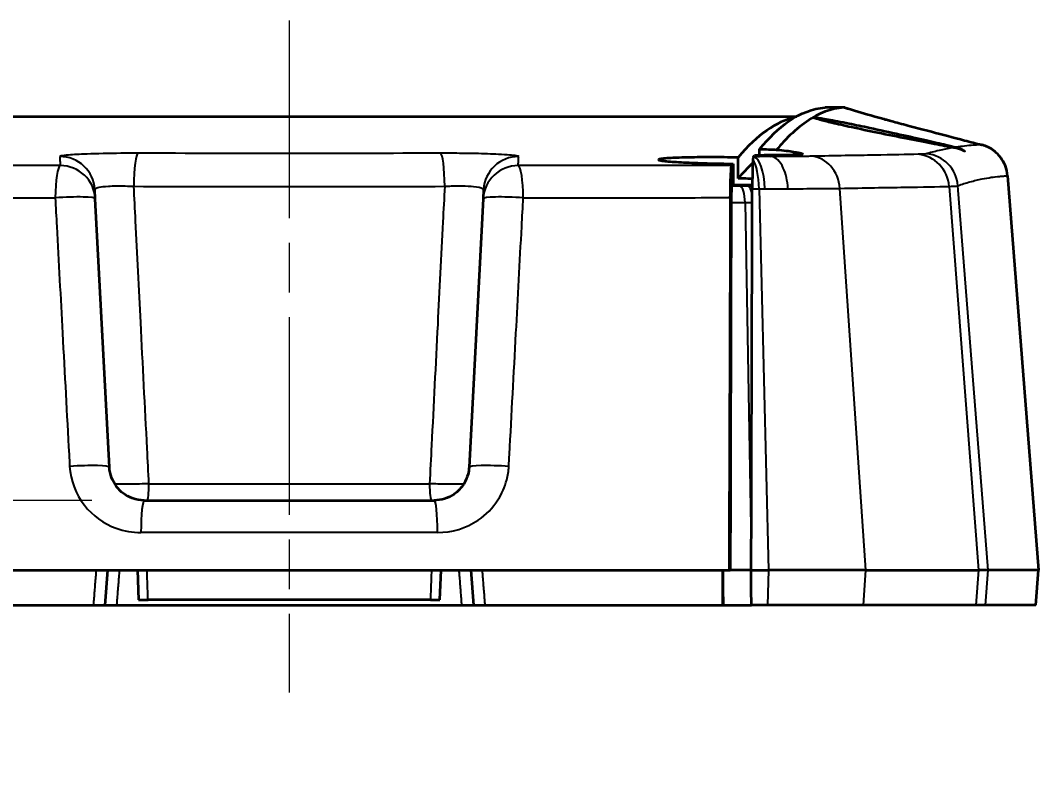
# Model space of a CAD drawing. Header units: millimetres. Extents: x 0 to 1594, y 0 to 281.
# Drawn here: x 1314.88 to 1344.07, y 101.04 to 122.79 of the extents above; entities that cross this region are included whole.
import ezdxf

# ---------------------------------------------------------------- set-up
doc = ezdxf.new("R2010")
doc.units = ezdxf.units.MM
doc.linetypes.add('CHAIN', pattern=[0.3543, 0.2362, -0.0295, 0.0591, -0.0295])
doc.layers.get('Defpoints').update_dxf_attribs({"lineweight": 25})
doc.layers.add('Centerline (ISO)', color=7, linetype='Continuous', lineweight=18, true_color=0x80ffff)
for name, color, linetype, lineweight in [('Dimension (ISO)', 7, 'Continuous', 18), ('Visible (ISO)', 7, 'Continuous', 35), ('Visible Narrow (ISO)', 7, 'Continuous', 25)]:
    doc.layers.add(name, color=color, linetype=linetype, lineweight=lineweight)
doc.styles.add('Note Text (TK)', font='')
doc.styles.get('Note Text (TK)').set_extended_font_data('MS PGothic')
doc.dimstyles.new('Default - Method 1b (TK)', dxfattribs={"dimtxt": 2.5, "dimasz": 2.5, "dimexe": 1, "dimexo": 1.5, "dimgap": 1, "dimtad": 1, "dimtoh": 1, "dimrnd": 1e-08, "dimdsep": 46, "dimtxsty": 'Note Text (TK)', "dimcen": 0.09, "dimdle": 5, "dimclrd": 100, "dimclre": 100, "dimclrt": 7, "dimadec": 1, "dimazin": 1, "dimtfac": 1, "dimtmove": 0, "dimatfit": 3, "dimfxl": 0, "dimtolj": 1, "dimlwd": -1, "dimlwe": -1, "dimarcsym": 0})

# ---------------------------------------------------------------- blocks, each defined once
blk = doc.blocks.new('*D170')
at = {"layer": 'Defpoints', "color": 0, "transparency": 16777216}
for p in [(1289.589, 109.036), (1318.433, 109.036), (1301.19, 106.036)]:
    blk.add_point(p, dxfattribs=at)
at = {"layer": 'Dimension (ISO)', "color": 100, "transparency": 16777216}
for p, q in [((1289.589, 111.536), (1289.589, 114.036)), ((1316.933, 109.036), (1288.589, 109.036)), ((1289.589, 106.036), (1289.589, 109.036)), ((1299.69, 106.036), (1288.589, 106.036)), ((1289.589, 103.536), (1289.589, 101.036))]:
    blk.add_line(p, q, dxfattribs=at)
for points in [[(1289.172, 111.536), (1290.006, 111.536), (1289.589, 109.036)], [(1289.172, 103.536), (1290.006, 103.536), (1289.589, 106.036)]]:
    blk.add_solid(points, dxfattribs=at)
at = {"layer": 'Dimension (ISO)', "color": 7, "transparency": 16777216, "insert": (1287.339, 106.811), "char_height": 2.5, "attachment_point": 4, "rotation": 90, "style": 'Note Text (TK)'}
blk.add_mtext('\\A1;3', dxfattribs=at)

msp = doc.modelspace()

# ---------------------------------------------------------------- linework, layer by layer
at = {"layer": 'Centerline (ISO)', "linetype": 'CHAIN', "ltscale": 23.990969}
msp.add_line((1322.5891, 122.7859), (1322.5891, 103.5359), dxfattribs=at)
at = {"layer": 'Visible (ISO)'}
for p, q in [((1338.4752, 120.2859), (1337.9452, 120.2859)), ((1338.5134, 120.2859), (1338.4752, 120.2859)), ((1308.0457, 120.0359), (1337.1325, 120.0359)), ((1343.1781, 118.3322), (1344.0671, 107.0359)), ((1317.0314, 117.6776), (1317.0177, 117.9378)), ((1328.1604, 117.9378), (1328.1468, 117.6776)), ((1317.4346, 109.9836), (1317.0314, 117.6776)), ((1328.1468, 117.6776), (1327.7436, 109.9836)), ((1318.4332, 109.0359), (1326.7449, 109.0359)), ((1309.9832, 107.0359), (1318.5117, 107.0359)), ((1317.3104, 106.0359), (1317.3891, 107.0359)), ((1318.2391, 107.0359), (1318.2688, 106.1859)), ((1318.5117, 107.0359), (1326.6664, 107.0359)), ((1326.6664, 107.0359), (1335.195, 107.0359)), ((1326.9094, 106.1859), (1326.9391, 107.0359)), ((1327.7891, 107.0359), (1327.8678, 106.0359)), ((1335.195, 107.0359), (1335.2273, 107.0359)), ((1335.8305, 107.0359), (1335.2273, 107.0359)), ((1335.8305, 107.0359), (1336.3203, 107.0359)), ((1339.1147, 107.0359), (1336.3203, 107.0359)), ((1339.1147, 107.0359), (1342.3413, 107.0359)), ((1342.62, 107.0359), (1342.3413, 107.0359)), ((1344.0616, 107.0359), (1342.62, 107.0359)), ((1343.9884, 106.0359), (1344.0671, 107.0359)), ((1344.0671, 107.0359), (1344.0616, 107.0359)), ((1310.1687, 106.0359), (1316.9738, 106.0359)), ((1316.9738, 106.0359), (1317.3104, 106.0359)), ((1317.3104, 106.0359), (1317.65, 106.0359)), ((1317.65, 106.0359), (1327.5282, 106.0359)), ((1318.2688, 106.1859), (1318.5416, 106.1859)), ((1326.6366, 106.1859), (1318.5416, 106.1859)), ((1326.6366, 106.1859), (1326.9094, 106.1859)), ((1327.5282, 106.0359), (1327.8678, 106.0359)), ((1327.8678, 106.0359), (1328.2044, 106.0359)), ((1328.2044, 106.0359), (1335.0095, 106.0359)), ((1335.0095, 106.0359), (1335.0311, 106.0359)), ((1335.0311, 106.0359), (1335.8335, 106.0359)), ((1336.2963, 106.0359), (1335.8335, 106.0359)), ((1339.0467, 106.0359), (1336.2963, 106.0359)), ((1342.2648, 106.0359), (1339.0467, 106.0359)), ((1342.5413, 106.0359), (1342.2648, 106.0359)), ((1343.9829, 106.0359), (1342.5413, 106.0359)), ((1343.9884, 106.0359), (1343.9829, 106.0359))]:
    msp.add_line(p, q, dxfattribs=at)
for points, knots in [([(1336.0682, 119.1012), (1336.3432, 119.4317), (1336.6182, 119.6933), (1337.2439, 120.1313), (1337.5945, 120.2647), (1337.9452, 120.2859)], [-5.13567, -5.13567, -5.13567, -5.13567, -2.9023779, -2.9023779, -0.0567149, -0.0567149, -0.0567149, -0.0567149]), ([(1338.4748, 120.2859), (1338.1216, 120.2652), (1337.7793, 120.1384), (1337.2328, 119.7601), (1337.0532, 119.6077), (1336.8505, 119.4044), (1336.8279, 119.3813), (1336.7273, 119.276), (1336.6496, 119.1884), (1336.5667, 119.0899), (1336.5627, 119.0851), (1336.5587, 119.0803)], [0.0572676, 0.0572676, 0.0572676, 0.0572676, 2.8114963, 2.8114963, 4.1536633, 4.1536633, 4.320595, 4.320595, 4.8983352, 4.8983352, 4.9277731, 4.9277731, 4.9277731, 4.9277731]), ([(1337.0694, 119.9997), (1336.8048, 119.942), (1336.5403, 119.8207), (1336.0019, 119.4445), (1335.7281, 119.1851), (1335.4545, 118.8577)], [-5.0269095, -5.0269095, -5.0269095, -5.0269095, -2.8797642, -2.8797642, -0.6567694, -0.6567694, -0.6567694, -0.6567694]), ([(1341.6243, 119.139), (1341.6186, 119.14), (1341.6127, 119.1411), (1341.4665, 119.1683), (1341.2891, 119.202), (1340.8531, 119.286), (1340.5915, 119.337), (1340.0334, 119.4474), (1339.7415, 119.506), (1339.1918, 119.6189), (1338.9373, 119.6724), (1338.4933, 119.769), (1338.3029, 119.812), (1338.0005, 119.8837), (1337.8836, 119.9131), (1337.7228, 119.9571), (1337.6709, 119.9732), (1337.6292, 119.9897), (1337.6209, 119.9939), (1337.6157, 119.9984), (1337.6151, 119.9996), (1337.6154, 120.0014), (1337.616, 120.002), (1337.6182, 120.0031), (1337.6198, 120.0036), (1337.6251, 120.0045), (1337.6293, 120.0047), (1337.648, 120.0049), (1337.6683, 120.0034), (1337.765, 119.9929), (1337.8787, 119.9752), (1338.0303, 119.9482)], [-0.70555524, -0.70555524, -0.70555524, -0.70555524, -0.7022825, -0.7022825, -0.62440453, -0.62440453, -0.53713544, -0.53713544, -0.44870379, -0.44870379, -0.36699554, -0.36699554, -0.29248674, -0.29248674, -0.2265166, -0.2265166, -0.17113165, -0.17113165, -0.14645323, -0.14645323, -0.1357353, -0.1357353, -0.12793501, -0.12793501, -0.11986928, -0.11986928, -0.1078512, -0.1078512, -0.0777574, -0.0777574, 0, 0, 0, 0]), ([(1338.0303, 119.9482), (1338.1945, 119.919), (1338.3999, 119.8795), (1338.819, 119.7946), (1339.0192, 119.7529), (1339.5099, 119.6484), (1339.8033, 119.5843), (1340.3555, 119.4617), (1340.6114, 119.4041), (1341.0578, 119.3025), (1341.2494, 119.2583), (1341.5249, 119.1941), (1341.6228, 119.1709), (1341.7031, 119.1516)], [-1.38134637, -1.38134637, -1.38134637, -1.38134637, -1.29715886, -1.29715886, -1.23094713, -1.23094713, -1.14173378, -1.14173378, -1.05970893, -1.05970893, -0.98529989, -0.98529989, -0.93334558, -0.93334558, -0.93334558, -0.93334558]), ([(1339.5268, 119.9911), (1339.5706, 119.9788), (1339.6189, 119.9655), (1339.6927, 119.9453), (1339.7136, 119.9396), (1339.7434, 119.9315), (1339.7517, 119.9293), (1339.7632, 119.9262), (1339.7663, 119.9253), (1339.7698, 119.9244), (1339.7701, 119.9243), (1339.7905, 119.9188), (1339.8577, 119.9007), (1340.0478, 119.8497), (1340.2129, 119.8057), (1340.5802, 119.7083), (1340.787, 119.6537), (1341.3074, 119.5166), (1341.6274, 119.4326), (1342.1088, 119.3064), (1342.2715, 119.2638), (1342.4342, 119.2212)], [0, 0, 0, 0, 0.05881598, 0.05881598, 0.08086631, 0.08086631, 0.08913474, 0.08913474, 0.09223538, 0.09223538, 0.09254172, 0.09254172, 0.11216924, 0.11216924, 0.17163686, 0.17163686, 0.23795471, 0.23795471, 0.33703804, 0.33703804, 0.3874904, 0.3874904, 0.3874904, 0.3874904]), ([(1336.0682, 119.1012), (1336.1558, 119.0983), (1336.2406, 119.095), (1336.4048, 119.088), (1336.4839, 119.0843), (1336.5587, 119.0803)], [-0.06195571, -0.06195571, -0.06195571, -0.06195571, -0.032840642, -0.032840642, -0.003097641, -0.003097641, -0.003097641, -0.003097641]), ([(1336.5587, 119.0803), (1336.7551, 119.0607), (1336.9193, 119.0418), (1337.1446, 119.0101), (1337.2177, 118.9971), (1337.2859, 118.9787), (1337.3003, 118.9724), (1337.3052, 118.963), (1337.3026, 118.9597), (1337.293, 118.9555), (1337.2902, 118.9545), (1337.2849, 118.953), (1337.2827, 118.9524), (1337.278, 118.9513), (1337.2756, 118.9507), (1337.2697, 118.9495), (1337.2662, 118.9489), (1337.2542, 118.9469), (1337.2448, 118.9456), (1337.1691, 118.9367), (1337.0592, 118.9316), (1336.806, 118.9262), (1336.6839, 118.9249), (1336.5091, 118.9242), (1336.4707, 118.9241), (1336.4313, 118.9241)], [-0.38953395, -0.38953395, -0.38953395, -0.38953395, -0.31120587, -0.31120587, -0.24713035, -0.24713035, -0.20868363, -0.20868363, -0.1842162, -0.1842162, -0.17640437, -0.17640437, -0.17146016, -0.17146016, -0.16688159, -0.16688159, -0.16098215, -0.16098215, -0.14841276, -0.14841276, -0.07056253, -0.07056253, -0.01629908, -0.01629908, -0.00155516, -0.00155516, -0.00155516, -0.00155516]), ([(1341.7031, 119.1516), (1341.7236, 119.1467), (1341.7429, 119.1412), (1341.8637, 119.1029), (1341.9333, 119.0584), (1341.9532, 119.0392), (1341.9546, 119.0373), (1341.9545, 119.0359), (1341.9544, 119.0356), (1341.9539, 119.0353), (1341.9537, 119.0352), (1341.9532, 119.0351), (1341.9529, 119.0351), (1341.9522, 119.035), (1341.9517, 119.0351), (1341.9501, 119.0353), (1341.9487, 119.0355), (1341.9434, 119.0369), (1341.9382, 119.0387), (1341.9184, 119.0463), (1341.8994, 119.0543), (1341.8189, 119.0867), (1341.7345, 119.1185), (1341.6243, 119.139)], [0, 0, 0, 0, 0.01323754, 0.01323754, 0.08846505, 0.08846505, 0.10053075, 0.10053075, 0.10428678, 0.10428678, 0.10655799, 0.10655799, 0.10859636, 0.10859636, 0.11118283, 0.11118283, 0.11640616, 0.11640616, 0.1285621, 0.1285621, 0.15318172, 0.15318172, 0.2095159, 0.2095159, 0.2095159, 0.2095159]), ([(1343.1781, 118.3322), (1343.1697, 118.4385), (1343.1445, 118.536), (1343.074, 118.7165), (1343.0269, 118.7923), (1342.9196, 118.9365), (1342.8629, 118.9878), (1342.7346, 119.0934), (1342.6812, 119.121), (1342.5902, 119.168), (1342.5584, 119.1803), (1342.5078, 119.1993), (1342.4896, 119.2052), (1342.4595, 119.2144), (1342.4479, 119.2176), (1342.4367, 119.2206), (1342.4354, 119.2209), (1342.4342, 119.2212)], [-0.0270291947, -0.0270291947, -0.0270291947, -0.0270291947, -0.0267113475, -0.0267113475, -0.0263221994, -0.0263221994, -0.0257542702, -0.0257542702, -0.024747847, -0.024747847, -0.023525552, -0.023525552, -0.0223032569, -0.0223032569, -0.0210809618, -0.0210809618, -0.0209177193, -0.0209177193, -0.0209177193, -0.0209177193]), ([(1335.4545, 118.8577), (1335.3833, 118.8591), (1335.3114, 118.8603), (1334.9956, 118.8647), (1334.7519, 118.866), (1334.2997, 118.8643), (1334.0937, 118.8615), (1333.7127, 118.8519), (1333.5464, 118.8449), (1333.3459, 118.8307), (1333.2862, 118.8247), (1333.2117, 118.8132), (1333.1904, 118.8078), (1333.1715, 118.7964), (1333.1748, 118.7904), (1333.2124, 118.7763), (1333.2569, 118.7681), (1333.4217, 118.7478), (1333.5668, 118.7361), (1333.9327, 118.7148), (1334.1498, 118.7054), (1334.6267, 118.6902), (1334.8817, 118.6845), (1335.1964, 118.6803), (1335.2536, 118.6797), (1335.3104, 118.6792)], [-0.79225009, -0.79225009, -0.79225009, -0.79225009, -0.77053561, -0.77053561, -0.69738567, -0.69738567, -0.627599, -0.627599, -0.55095705, -0.55095705, -0.50358558, -0.50358558, -0.46582888, -0.46582888, -0.42690438, -0.42690438, -0.37454813, -0.37454813, -0.29670862, -0.29670862, -0.21908472, -0.21908472, -0.14182711, -0.14182711, -0.12464847, -0.12464847, -0.12464847, -0.12464847]), ([(1335.8926, 118.8807), (1335.8879, 118.8746), (1335.8831, 118.8481), (1335.8782, 118.7988), (1335.878, 118.7965), (1335.8778, 118.7941)], [0, 0, 0, 0, 0.03784055, 0.03784055, 0.039686412, 0.039686412, 0.039686412, 0.039686412]), ([(1336.4313, 118.9241), (1336.285, 118.921), (1336.1255, 118.919), (1335.9448, 118.918), (1335.933, 118.918), (1335.9212, 118.9179)], [-0.058824872, -0.058824872, -0.058824872, -0.058824872, -0.004085819, -0.004085819, -0.000284057, -0.000284057, -0.000284057, -0.000284057]), ([(1336.4021, 118.8844), (1336.4018, 118.8844), (1336.4014, 118.8845), (1336.4005, 118.8846), (1336.4003, 118.8847), (1336.4004, 118.8848)], [0.3492862788, 0.3492862788, 0.3492862788, 0.3492862788, 0.3504901333, 0.3504901333, 0.3535540341, 0.3535540341, 0.3535540341, 0.3535540341]), ([(1335.2516, 118.4335), (1335.2537, 118.4804), (1335.256, 118.5195), (1335.2625, 118.5962), (1335.2668, 118.6226), (1335.2714, 118.6286)], [0.01200207, 0.01200207, 0.01200207, 0.01200207, 0.036568006, 0.036568006, 0.073624139, 0.073624139, 0.073624139, 0.073624139]), ([(1335.3104, 118.6792), (1335.3116, 118.5481), (1335.3128, 118.4171), (1335.3147, 118.2169), (1335.3153, 118.1478), (1335.3159, 118.0786)], [-0.060058612, -0.060058612, -0.060058612, -0.060058612, -0.020742861, -0.020742861, 0, 0, 0, 0]), ([(1335.868, 118.6586), (1335.8674, 118.6317), (1335.8667, 118.6026), (1335.8646, 118.4896), (1335.8633, 118.3947), (1335.8612, 118.1862), (1335.8606, 118.0745), (1335.8603, 117.96)], [0.028994499, 0.028994499, 0.028994499, 0.028994499, 0.042316805, 0.042316805, 0.077079572, 0.077079572, 0.111627703, 0.111627703, 0.111627703, 0.111627703]), ([(1335.2305, 117.708), (1335.2309, 117.831), (1335.2325, 117.9505), (1335.2381, 118.1751), (1335.2421, 118.2768), (1335.2484, 118.3872), (1335.25, 118.4112), (1335.2516, 118.4335)], [0, 0, 0, 0, 0.037039611, 0.037039611, 0.07549989, 0.07549989, 0.087190181, 0.087190181, 0.087190181, 0.087190181]), ([(1335.8619, 118.2468), (1335.7814, 118.2492), (1335.6987, 118.2515), (1335.5631, 118.2546), (1335.5115, 118.2557), (1335.4595, 118.2568)], [-0.962501957, -0.962501957, -0.962501957, -0.962501957, -0.936406098, -0.936406098, -0.920553291, -0.920553291, -0.920553291, -0.920553291]), ([(1335.2692, 117.8532), (1335.2695, 117.8678), (1335.2699, 117.8817), (1335.2717, 117.9369), (1335.2734, 117.9703), (1335.2773, 118.0178), (1335.2795, 118.0315), (1335.2818, 118.0345)], [0.031813354, 0.031813354, 0.031813354, 0.031813354, 0.037639194, 0.037639194, 0.056318286, 0.056318286, 0.075195165, 0.075195165, 0.075195165, 0.075195165]), ([(1335.3159, 118.0786), (1335.3504, 118.0783), (1335.3849, 118.078), (1335.5708, 118.0768), (1335.7189, 118.0766), (1335.8607, 118.0773)], [-0.253472636, -0.253472636, -0.253472636, -0.253472636, -0.243054475, -0.243054475, -0.197119489, -0.197119489, -0.197119489, -0.197119489]), ([(1335.8305, 107.0359), (1335.8322, 107.6735), (1335.8339, 108.3113), (1335.8406, 110.7621), (1335.8456, 112.5751), (1335.8538, 115.5795), (1335.857, 116.7698), (1335.8603, 117.96)], [1.6469177, 1.6469177, 1.6469177, 1.6469177, 1.8386273, 1.8386273, 2.3835181, 2.3835181, 2.7416476, 2.7416476, 2.7416476, 2.7416476]), ([(1335.2305, 117.708), (1335.2263, 116.4508), (1335.2221, 115.1935), (1335.2103, 111.6363), (1335.2026, 109.336), (1335.195, 107.0359)], [0.3083428, 0.3083428, 0.3083428, 0.3083428, 0.6867872, 0.6867872, 1.3791764, 1.3791764, 1.3791764, 1.3791764]), ([(1335.2633, 117.5655), (1335.2634, 117.6269), (1335.2642, 117.6868), (1335.2665, 117.7825), (1335.2677, 117.8197), (1335.2692, 117.8532)], [0, 0, 0, 0, 0.018464086, 0.018464086, 0.031865727, 0.031865727, 0.031865727, 0.031865727]), ([(1335.2381, 107.0359), (1335.2441, 109.5494), (1335.2501, 112.0631), (1335.2585, 115.5728), (1335.2609, 116.5692), (1335.2633, 117.5655)], [0, 0, 0, 0, 0.755611, 0.755611, 1.0551185, 1.0551185, 1.0551185, 1.0551185]), ([(1318.4332, 109.0359), (1318.3154, 109.0359), (1318.1978, 109.057), (1317.9113, 109.1625), (1317.7546, 109.2779), (1317.5182, 109.5855), (1317.4452, 109.7822), (1317.4346, 109.9836)], [0, 0, 0, 0, 0.07104748, 0.07104748, 0.18472346, 0.18472346, 0.30617077, 0.30617077, 0.30617077, 0.30617077]), ([(1327.7436, 109.9836), (1327.7401, 109.9182), (1327.7303, 109.8533), (1327.6886, 109.6888), (1327.647, 109.5919), (1327.5196, 109.3892), (1327.4242, 109.2897), (1327.1477, 109.0988), (1326.947, 109.0359), (1326.7449, 109.0359)], [0, 0, 0, 0, 0.03940136, 0.03940136, 0.10244352, 0.10244352, 0.18439834, 0.18439834, 0.30617342, 0.30617342, 0.30617342, 0.30617342]), ([(1335.0064, 107.0359), (1335.0069, 106.8694), (1335.0075, 106.7026), (1335.0085, 106.3687), (1335.009, 106.2022), (1335.0095, 106.0359)], [0.00100506, 0.00100506, 0.00100506, 0.00100506, 0.05113157, 0.05113157, 0.10117532, 0.10117532, 0.10117532, 0.10117532]), ([(1335.8335, 106.0359), (1335.833, 106.2024), (1335.8325, 106.369), (1335.8315, 106.7023), (1335.831, 106.8691), (1335.8305, 107.0359)], [0, 0, 0, 0, 0.05013125, 0.05013125, 0.10034545, 0.10034545, 0.10034545, 0.10034545])]:
    msp.add_open_spline(points, degree=3, knots=knots, dxfattribs=at)
for points in [[(1338.4748, 120.2859), (1338.4749, 120.2859), (1338.475, 120.2859), (1338.4752, 120.2859)], [(1338.5134, 120.2859), (1338.7626, 120.2127), (1339.0118, 120.1395), (1339.261, 120.0663)], [(1339.261, 120.0663), (1339.2925, 120.057), (1339.3294, 120.0464), (1339.3748, 120.0337)], [(1339.3748, 120.0337), (1339.4255, 120.0195), (1339.4762, 120.0053), (1339.5268, 119.9911)], [(1336.0666, 118.9188), (1336.0672, 118.9797), (1336.0677, 119.0406), (1336.0682, 119.1012)], [(1335.4595, 118.2568), (1335.4578, 118.4571), (1335.4561, 118.6574), (1335.4545, 118.8577)], [(1335.8778, 118.7941), (1335.8744, 118.7588), (1335.8711, 118.7134), (1335.868, 118.6586)], [(1335.8926, 118.8807), (1335.9021, 118.8932), (1335.9117, 118.9056), (1335.9212, 118.9179)], [(1336.4313, 118.9241), (1336.421, 118.9111), (1336.4107, 118.898), (1336.4004, 118.8848)], [(1335.3104, 118.6792), (1335.2974, 118.6625), (1335.2844, 118.6456), (1335.2714, 118.6286)], [(1335.4595, 118.2568), (1335.5964, 118.4207), (1335.7334, 118.5676), (1335.8704, 118.6974)], [(1335.2692, 117.8532), (1335.2676, 117.906), (1335.266, 117.9588), (1335.2644, 118.0116)], [(1335.2818, 118.0345), (1335.2932, 118.0493), (1335.3046, 118.064), (1335.3159, 118.0786)]]:
    msp.add_open_spline(points, degree=3, dxfattribs=at)
msp.add_rational_spline([(1335.0311, 106.0359), (1335.0295, 106.5354), (1335.028, 107.0359)], [2.38778787099, 2.38617960925, 2.38457034659], degree=2, dxfattribs=at)
at = {"layer": 'Visible Narrow (ISO)'}
for p, q in [((1343.173, 118.333), (1344.0616, 107.0359)), ((1336.058, 117.9602), (1336.3203, 107.0359)), ((1339.1147, 107.0359), (1338.371, 117.9727)), ((1341.5005, 118.0316), (1342.3413, 107.0359)), ((1342.62, 107.0359), (1341.7537, 118.049)), ((1335.6523, 117.5659), (1335.8324, 107.7469)), ((1318.5675, 109.5098), (1326.6106, 109.5098)), ((1326.8393, 108.1144), (1318.3389, 108.1144)), ((1336.3203, 107.0359), (1336.2963, 106.0359)), ((1339.0467, 106.0359), (1339.1147, 107.0359)), ((1342.3413, 107.0359), (1342.2648, 106.0359)), ((1342.5413, 106.0359), (1342.62, 107.0359)), ((1344.0616, 107.0359), (1343.9829, 106.0359))]:
    msp.add_line(p, q, dxfattribs=at)
for centre, major_axis, ratio, start_param, end_param in [((1342.1766, 118.2546), (0.1396, 0.9902), 0.9994211, 4.9309087, 6.167092), ((1316.0191, 117.8854), (0.9986, 0.0523), 0.9990603, 0, 1.5242183), ((1318.2569, 117.9798), (0.0017, 1), 0.1230074, 0.0416581, 1.5186395), ((1326.9212, 117.9798), (-0.0017, 1), 0.1230074, 4.7645458, 6.2415272), ((1329.1591, 117.8854), (-0.9986, 0.0523), 0.9990603, 4.758967, 6.2831853), ((1335.7538, 117.8817), (0.0011, -1), 0.3052192, 1.6489886, 2.7194474), ((1335.8779, 117.882), (-0.0033, 1), 0.3448562, 4.7897957, 6.2310641), ((1337.5097, 117.8942), (-0.0234, 0.9997), 0.8644325, 4.7706957, 6.2028396), ((1340.5319, 117.9532), (-0.0286, 0.9996), 0.9716815, 4.7631796, 6.1642949), ((1340.7573, 117.9706), (0.4052, -0.9142), 0.99938, 1.2323491, 2.626314), ((1316.0327, 117.6252), (0.0005, 1), 0.1519324, 0.0485309, 1.4923297), ((1316.0327, 117.6252), (0.9986, 0.0523), 0.9988474, 0, 1.5253859), ((1329.1454, 117.6252), (-0.9986, 0.0523), 0.9988474, 4.7577994, 6.2831853), ((1329.1454, 117.6252), (-0.0005, 1), 0.1519324, 4.7908556, 6.2346544), ((1335.5026, 117.5354), (-0.0006, 0.5), 0.2999812, 4.7731305, 6.2320426), ((1335.7274, 117.5357), (-0.0006, 0.5), 0.3052033, 5.229001, 6.2319056), ((1316.0327, 117.6252), (0.9986, 0.0523), 0.0872257, 0, 1.7184455), ((1329.1454, 117.6252), (-0.9986, 0.0523), 0.0872257, 4.5647398, 6.2831853), ((1316.436, 109.9312), (0.9986, 0.0523), 0.0864881, 0, 1.7070674), ((1328.7422, 109.9312), (-0.9986, 0.0523), 0.0864881, 4.576118, 6.2831853), ((1318.5128, 109.5359), (0, -0.5), 0.1096142, 0, 1.5184364), ((1326.6654, 109.5359), (0, -0.5), 0.1096142, 4.7647489, 6.2831853), ((1318.4332, 108.0359), (0, 1), 0.0946271, 0, 1.4922565), ((1326.7449, 108.0359), (0, 1), 0.0946271, 4.7909288, 6.2831853)]:
    msp.add_ellipse(centre, major_axis=major_axis, ratio=ratio, start_param=start_param, end_param=end_param, dxfattribs=at)
for points in [[(1338.4748, 120.2859), (1338.7748, 120.2018), (1339.0748, 120.1178), (1339.3748, 120.0337)], [(1342.4299, 119.2219), (1342.4264, 119.2224), (1342.4229, 119.2225), (1342.4196, 119.2223)], [(1342.4342, 119.2212), (1342.4336, 119.2214), (1342.4322, 119.2216), (1342.4299, 119.2219)], [(1336.4004, 118.8848), (1336.3998, 118.8848), (1336.3992, 118.8848), (1336.3986, 118.8848)], [(1337.5557, 118.8923), (1337.5275, 118.8917), (1337.498, 118.8911), (1337.4672, 118.8906)], [(1340.6247, 118.9491), (1340.6227, 118.9491), (1340.6208, 118.949), (1340.6188, 118.949)], [(1340.8694, 118.9701), (1340.8646, 118.9687), (1340.8597, 118.9673), (1340.8549, 118.9656)], [(1335.2644, 118.0116), (1335.2601, 118.1523), (1335.2558, 118.2929), (1335.2516, 118.4335)], [(1343.173, 118.333), (1343.1764, 118.3326), (1343.1781, 118.3323), (1343.1781, 118.3322)], [(1335.8603, 117.96), (1335.9262, 117.96), (1335.9921, 117.9601), (1336.058, 117.9602)], [(1336.058, 117.9602), (1336.1128, 117.9602), (1336.1674, 117.9603), (1336.2215, 117.9605)]]:
    msp.add_open_spline(points, degree=3, dxfattribs=at)
for points, knots in [([(1341.6243, 119.139), (1341.5059, 119.1192), (1341.3856, 119.096), (1341.1965, 119.0543), (1341.1291, 119.0383), (1340.9977, 119.0052), (1340.9341, 118.9883), (1340.8694, 118.9701)], [-2.0385595, -2.0385595, -2.0385595, -2.0385595, -1.06509, -1.06509, -0.5324328, -0.5324328, -0.0360477, -0.0360477, -0.0360477, -0.0360477]), ([(1342.4196, 119.2223), (1342.4033, 119.2216), (1342.3872, 119.2209), (1342.351, 119.2191), (1342.3311, 119.2181), (1342.271, 119.2145), (1342.2308, 119.2118), (1342.1093, 119.2022), (1342.0275, 119.1942), (1341.8651, 119.1751), (1341.7845, 119.1642), (1341.7031, 119.1516)], [-4.2954461, -4.2954461, -4.2954461, -4.2954461, -4.1525623, -4.1525623, -3.9777387, -3.9777387, -3.6280916, -3.6280916, -2.9287973, -2.9287973, -2.2552504, -2.2552504, -2.2552504, -2.2552504]), ([(1318.2535, 118.979), (1318.0921, 118.9792), (1317.9283, 118.9786), (1317.4152, 118.9741), (1317.0756, 118.9668), (1316.5785, 118.9485), (1316.3971, 118.9387), (1316.1634, 118.9195), (1316.0909, 118.9106), (1316.0256, 118.8959), (1316.0131, 118.8901), (1316.0134, 118.8845)], [-0.33872583, -0.33872583, -0.33872583, -0.33872583, -0.28998275, -0.28998275, -0.18379189, -0.18379189, -0.1021066, -0.1021066, -0.03927177, -0.03927177, 0, 0, 0, 0]), ([(1316.0134, 118.8845), (1316.0152, 118.8474), (1316.017, 118.8095), (1316.0188, 118.7707), (1316.0203, 118.7402), (1316.0218, 118.7091), (1316.0241, 118.6598), (1316.025, 118.642), (1316.0259, 118.6241)], [-0.65997866, -0.65997866, -0.65997866, -0.65997866, -0.40354123, -0.40354123, -0.40354123, -0.20177062, -0.20177062, -0.08946068, -0.08946068, -0.08946068, -0.08946068]), ([(1326.9247, 118.979), (1325.4859, 118.9766), (1324.0361, 118.9754), (1322.5863, 118.9754), (1321.1383, 118.9754), (1319.6904, 118.9766), (1318.2535, 118.979)], [-1.78022874, -1.78022874, -1.78022874, -1.78022874, -1.34563325, -1.34563325, -1.34563325, -0.9116013, -0.9116013, -0.9116013, -0.9116013]), ([(1329.1648, 118.8845), (1329.1651, 118.8919), (1329.1434, 118.8995), (1329.0118, 118.9219), (1328.8329, 118.9363), (1328.3965, 118.957), (1328.1673, 118.9644), (1327.7248, 118.9738), (1327.5201, 118.9766), (1327.1837, 118.9788), (1327.0534, 118.9792), (1326.9247, 118.979)], [-0.33872584, -0.33872584, -0.33872584, -0.33872584, -0.28709229, -0.28709229, -0.1819599, -0.1819599, -0.10108883, -0.10108883, -0.03888032, -0.03888032, 0, 0, 0, 0]), ([(1329.1523, 118.6241), (1329.1532, 118.642), (1329.154, 118.6598), (1329.1564, 118.7091), (1329.1579, 118.7402), (1329.1593, 118.7707), (1329.1612, 118.8095), (1329.163, 118.8474), (1329.1648, 118.8845)], [-5.63301413, -5.63301413, -5.63301413, -5.63301413, -5.52070444, -5.52070444, -5.31893407, -5.31893407, -5.31893407, -5.06249616, -5.06249616, -5.06249616, -5.06249616]), ([(1336.3986, 118.8848), (1336.3718, 118.8844), (1336.3447, 118.8841), (1336.2892, 118.8835), (1336.2608, 118.8832), (1336.2321, 118.8829), (1336.1907, 118.8825), (1336.1487, 118.8821), (1336.0361, 118.8813), (1335.9648, 118.8809), (1335.8926, 118.8807)], [-0.056097442, -0.056097442, -0.056097442, -0.056097442, -0.046773946, -0.046773946, -0.037145596, -0.037145596, -0.037145596, -0.023202613, -0.023202613, -0.000133146, -0.000133146, -0.000133146, -0.000133146]), ([(1337.4672, 118.8906), (1337.3458, 118.8886), (1337.2045, 118.8871), (1336.8553, 118.8848), (1336.6366, 118.8842), (1336.4021, 118.8844)], [-0.14687973, -0.14687973, -0.14687973, -0.14687973, -0.08171622, -0.08171622, -0.00133356, -0.00133356, -0.00133356, -0.00133356]), ([(1336.8801, 117.9645), (1336.88, 117.9667), (1336.8799, 117.9689), (1336.8746, 118.0792), (1336.8606, 118.185), (1336.8161, 118.3839), (1336.7859, 118.4757), (1336.7044, 118.6529), (1336.651, 118.7315), (1336.532, 118.8441), (1336.4677, 118.8769), (1336.4021, 118.8844)], [-0.14385995, -0.14385995, -0.14385995, -0.14385995, -0.14319401, -0.14319401, -0.11066143, -0.11066143, -0.07812891, -0.07812891, -0.03906414, -0.03906414, 0, 0, 0, 0]), ([(1340.6188, 118.949), (1340.2932, 118.9403), (1339.8728, 118.9325), (1338.8496, 118.9158), (1338.2476, 118.9078), (1337.5557, 118.8923)], [-0.81212357, -0.81212357, -0.81212357, -0.81212357, -0.40606179, -0.40606179, 0, 0, 0, 0]), ([(1340.8549, 118.9656), (1340.8458, 118.9625), (1340.8267, 118.9597), (1340.7585, 118.9539), (1340.7003, 118.9513), (1340.6247, 118.9491)], [-0.16732649, -0.16732649, -0.16732649, -0.16732649, -0.09788011, -0.09788011, -0.00248387, -0.00248387, -0.00248387, -0.00248387]), ([(1316.0259, 118.6241), (1314.9609, 118.6246), (1313.9021, 118.6252), (1311.8616, 118.6267), (1310.879, 118.6276), (1309.9068, 118.6286)], [-0.64576106, -0.64576106, -0.64576106, -0.64576106, -0.32288053, -0.32288053, -0.01816627, -0.01816627, -0.01816627, -0.01816627]), ([(1335.2714, 118.6286), (1334.2992, 118.6276), (1333.3166, 118.6267), (1331.2761, 118.6252), (1330.2172, 118.6246), (1329.1523, 118.6241)], [-0.62759479, -0.62759479, -0.62759479, -0.62759479, -0.32288053, -0.32288053, 0, 0, 0, 0]), ([(1341.7537, 118.049), (1341.8108, 118.0743), (1341.8687, 118.0899), (1341.9841, 118.1269), (1342.0419, 118.1442), (1342.2155, 118.193), (1342.3317, 118.2209), (1342.5354, 118.2621), (1342.6228, 118.2773), (1342.7872, 118.3011), (1342.8641, 118.3104), (1342.9798, 118.3214), (1343.0183, 118.3246), (1343.0763, 118.3286), (1343.0956, 118.3299), (1343.1342, 118.3321), (1343.1533, 118.3358), (1343.173, 118.333)], [0, 0, 0, 0, 0.5324328, 0.5324328, 1.06509, 1.06509, 2.1309825, 2.1309825, 2.9287973, 2.9287973, 3.6280916, 3.6280916, 3.9777387, 3.9777387, 4.1525623, 4.1525623, 4.3273858, 4.3273858, 4.3273858, 4.3273858]), ([(1317.0177, 117.9378), (1317.0172, 117.9473), (1317.0231, 117.9565), (1317.0549, 117.9793), (1317.0907, 117.9922), (1317.2066, 118.0176), (1317.2968, 118.0288), (1317.5447, 118.0454), (1317.7144, 118.0479), (1317.9712, 118.0409), (1318.0533, 118.0372), (1318.1342, 118.0322)], [0, 0, 0, 0, 0.03927177, 0.03927177, 0.1021066, 0.1021066, 0.18379189, 0.18379189, 0.28998275, 0.28998275, 0.33872583, 0.33872583, 0.33872583, 0.33872583]), ([(1318.5675, 109.5098), (1318.5504, 109.8458), (1318.5333, 110.1818), (1318.4549, 111.7237), (1318.3936, 112.9295), (1318.3323, 114.1354), (1318.2831, 115.1034), (1318.2339, 116.0713), (1318.1678, 117.3702), (1318.151, 117.7012), (1318.1342, 118.0322)], [-1.04657769, -1.04657769, -1.04657769, -1.04657769, -0.94546437, -0.94546437, -0.58258055, -0.58258055, -0.58258055, -0.29129027, -0.29129027, -0.19169271, -0.19169271, -0.19169271, -0.19169271]), ([(1318.1342, 118.0322), (1319.6107, 118.0298), (1321.0984, 118.0286), (1322.5862, 118.0286), (1324.0759, 118.0286), (1325.5656, 118.0298), (1327.044, 118.0322)], [0.9116013, 0.9116013, 0.9116013, 0.9116013, 1.34563325, 1.34563325, 1.34563325, 1.78022874, 1.78022874, 1.78022874, 1.78022874]), ([(1327.044, 118.0322), (1327.0267, 117.6917), (1327.0094, 117.3512), (1326.9424, 116.0332), (1326.8927, 115.0557), (1326.843, 114.0782), (1326.7842, 112.9231), (1326.7255, 111.768), (1326.648, 110.2452), (1326.6293, 109.8775), (1326.6106, 109.5098)], [0.19169271, 0.19169271, 0.19169271, 0.19169271, 0.2941625, 0.2941625, 0.588325, 0.588325, 0.588325, 0.93591859, 0.93591859, 1.04657769, 1.04657769, 1.04657769, 1.04657769]), ([(1327.044, 118.0322), (1327.1085, 118.0362), (1327.1738, 118.0393), (1327.3422, 118.0451), (1327.4446, 118.0463), (1327.6657, 118.0432), (1327.7801, 118.0373), (1327.9974, 118.015), (1328.0862, 117.9961), (1328.1506, 117.9623), (1328.1611, 117.9503), (1328.1604, 117.9378)], [0, 0, 0, 0, 0.03888032, 0.03888032, 0.10108883, 0.10108883, 0.1819599, 0.1819599, 0.28709229, 0.28709229, 0.33872584, 0.33872584, 0.33872584, 0.33872584]), ([(1335.5097, 118.0348), (1335.4715, 118.0347), (1335.4333, 118.0347), (1335.3573, 118.0346), (1335.3196, 118.0346), (1335.2818, 118.0345)], [-0.024015714, -0.024015714, -0.024015714, -0.024015714, -0.012007857, -0.012007857, -0.000166377, -0.000166377, -0.000166377, -0.000166377]), ([(1335.7346, 118.035), (1335.6972, 118.035), (1335.6597, 118.0349), (1335.5847, 118.0349), (1335.5472, 118.0348), (1335.5097, 118.0348)], [-0.023584132, -0.023584132, -0.023584132, -0.023584132, -0.011792066, -0.011792066, 0, 0, 0, 0]), ([(1335.8605, 118.0353), (1335.8445, 118.0353), (1335.8285, 118.0352), (1335.7866, 118.0351), (1335.7607, 118.0351), (1335.7346, 118.035)], [-0.013310597, -0.013310597, -0.013310597, -0.013310597, -0.008203034, -0.008203034, 0, 0, 0, 0]), ([(1336.2215, 117.9605), (1336.3165, 117.9607), (1336.4103, 117.9611), (1336.5584, 117.9619), (1336.6136, 117.9622), (1336.6682, 117.9627), (1336.7059, 117.9629), (1336.7433, 117.9632), (1336.8139, 117.9639), (1336.8471, 117.9642), (1336.8801, 117.9645)], [0.000133146, 0.000133146, 0.000133146, 0.000133146, 0.023202613, 0.023202613, 0.037145596, 0.037145596, 0.037145596, 0.046773946, 0.046773946, 0.055469398, 0.055469398, 0.055469398, 0.055469398]), ([(1336.8801, 117.9645), (1337.1828, 117.9644), (1337.465, 117.9649), (1337.968, 117.9675), (1338.1906, 117.9695), (1338.371, 117.9727)], [0.0019264, 0.0019264, 0.0019264, 0.0019264, 0.08171622, 0.08171622, 0.16343244, 0.16343244, 0.16343244, 0.16343244]), ([(1338.371, 117.9727), (1339.0755, 117.9886), (1339.6929, 117.9969), (1340.7399, 118.0144), (1341.1695, 118.0225), (1341.5005, 118.0316)], [0, 0, 0, 0, 0.40606179, 0.40606179, 0.81212357, 0.81212357, 0.81212357, 0.81212357]), ([(1341.5005, 118.0316), (1341.587, 118.0338), (1341.6521, 118.0367), (1341.7258, 118.0428), (1341.7453, 118.0457), (1341.7537, 118.049)], [0, 0, 0, 0, 0.09788011, 0.09788011, 0.16732649, 0.16732649, 0.16732649, 0.16732649]), ([(1309.9477, 117.708), (1310.8367, 117.7071), (1311.7341, 117.7063), (1313.7109, 117.7049), (1314.793, 117.7042), (1315.8813, 117.7037)], [0.05080137, 0.05080137, 0.05080137, 0.05080137, 0.32288053, 0.32288053, 0.64576106, 0.64576106, 0.64576106, 0.64576106]), ([(1315.8813, 117.7037), (1315.8961, 117.4302), (1315.9108, 117.1568), (1315.9805, 115.8634), (1316.0354, 114.8435), (1316.0904, 113.8236), (1316.1528, 112.6656), (1316.2152, 111.5076), (1316.2836, 110.2362), (1316.2897, 110.123), (1316.2958, 110.0097)], [-1.17279172, -1.17279172, -1.17279172, -1.17279172, -1.09032832, -1.09032832, -0.78277262, -0.78277262, -0.78277262, -0.43356986, -0.43356986, -0.39941432, -0.39941432, -0.39941432, -0.39941432]), ([(1328.8823, 110.0097), (1328.8884, 110.123), (1328.8945, 110.2362), (1328.963, 111.5076), (1329.0254, 112.6656), (1329.0878, 113.8236), (1329.1427, 114.8435), (1329.1977, 115.8634), (1329.2674, 117.1568), (1329.2821, 117.4302), (1329.2968, 117.7037)], [-0.99846969, -0.99846969, -0.99846969, -0.99846969, -0.96431416, -0.96431416, -0.61511139, -0.61511139, -0.61511139, -0.30755569, -0.30755569, -0.22509229, -0.22509229, -0.22509229, -0.22509229]), ([(1329.2968, 117.7037), (1330.3852, 117.7042), (1331.4673, 117.7049), (1333.4441, 117.7063), (1334.3415, 117.7071), (1335.2305, 117.708)], [0, 0, 0, 0, 0.32288053, 0.32288053, 0.59495969, 0.59495969, 0.59495969, 0.59495969]), ([(1335.2633, 117.5655), (1335.3157, 117.5656), (1335.368, 117.5656), (1335.4203, 117.5657), (1335.459, 117.5657), (1335.4977, 117.5658), (1335.575, 117.5659), (1335.6136, 117.5659), (1335.6523, 117.5659)], [-0.016233674, -0.016233674, -0.016233674, -0.016233674, 0, 0, 0, 0.012007857, 0.012007857, 0.024015714, 0.024015714, 0.024015714, 0.024015714]), ([(1335.6523, 117.5659), (1335.6902, 117.566), (1335.7281, 117.566), (1335.7971, 117.5661), (1335.8281, 117.5661), (1335.8592, 117.5662)], [0, 0, 0, 0, 0.011792066, 0.011792066, 0.021458283, 0.021458283, 0.021458283, 0.021458283]), ([(1316.2958, 110.0097), (1316.3175, 109.607), (1316.4671, 109.2135), (1316.9507, 108.5983), (1317.2714, 108.3675), (1317.8573, 108.1565), (1318.0978, 108.1144), (1318.3389, 108.1144)], [-0.30617077, -0.30617077, -0.30617077, -0.30617077, -0.18472346, -0.18472346, -0.07104748, -0.07104748, 0, 0, 0, 0]), ([(1326.8393, 108.1144), (1327.2525, 108.1144), (1327.663, 108.2402), (1328.2288, 108.622), (1328.4239, 108.821), (1328.6846, 109.2264), (1328.7697, 109.4202), (1328.8551, 109.7492), (1328.8753, 109.879), (1328.8823, 110.0097)], [-0.30617342, -0.30617342, -0.30617342, -0.30617342, -0.18439834, -0.18439834, -0.10244352, -0.10244352, -0.03940136, -0.03940136, 0, 0, 0, 0]), ([(1318.5675, 109.5098), (1318.503, 109.5079), (1318.4378, 109.5061), (1318.2696, 109.5022), (1318.1674, 109.5002), (1317.947, 109.4972), (1317.8331, 109.4965), (1317.6813, 109.4971), (1317.6311, 109.4978), (1317.5899, 109.4988)], [0, 0, 0, 0, 0.009751874, 0.009751874, 0.025354873, 0.025354873, 0.045638771, 0.045638771, 0.058171349, 0.058171349, 0.058171349, 0.058171349]), ([(1327.5884, 109.4988), (1327.523, 109.4972), (1327.4344, 109.4965), (1327.1903, 109.4974), (1327.0223, 109.4997), (1326.7694, 109.5054), (1326.6895, 109.5074), (1326.6106, 109.5098)], [0.025756091, 0.025756091, 0.025756091, 0.025756091, 0.045638358, 0.045638358, 0.072007187, 0.072007187, 0.083928321, 0.083928321, 0.083928321, 0.083928321]), ([(1317.0531, 107.0359), (1317.0504, 107.0027), (1317.0478, 106.9694), (1317.0346, 106.8029), (1317.024, 106.6696), (1317.0134, 106.5364), (1317.0029, 106.403), (1316.9923, 106.2696), (1316.9791, 106.1027), (1316.9764, 106.0693), (1316.9738, 106.0359)], [-0.13091687, -0.13091687, -0.13091687, -0.13091687, -0.12086959, -0.12086959, -0.0806111, -0.0806111, -0.0806111, -0.04030555, -0.04030555, -0.03021183, -0.03021183, -0.03021183, -0.03021183]), ([(1317.65, 106.0359), (1317.6526, 106.0688), (1317.6551, 106.1016), (1317.6681, 106.268), (1317.6785, 106.4015), (1317.6889, 106.5349), (1317.6993, 106.6688), (1317.7098, 106.8026), (1317.7228, 106.9696), (1317.7254, 107.0027), (1317.728, 107.0359)], [0.03040593, 0.03040593, 0.03040593, 0.03040593, 0.04033214, 0.04033214, 0.08066428, 0.08066428, 0.08066428, 0.12109417, 0.12109417, 0.13111891, 0.13111891, 0.13111891, 0.13111891]), ([(1318.5416, 106.1859), (1318.5409, 106.2065), (1318.5402, 106.2271), (1318.5352, 106.3688), (1318.5309, 106.4899), (1318.5267, 106.6111), (1318.5224, 106.7322), (1318.5182, 106.8533), (1318.5132, 106.9949), (1318.5125, 107.0154), (1318.5117, 107.0359)], [-0.115302009, -0.115302009, -0.115302009, -0.115302009, -0.109124714, -0.109124714, -0.072740402, -0.072740402, -0.072740402, -0.036370201, -0.036370201, -0.030206993, -0.030206993, -0.030206993, -0.030206993]), ([(1326.6664, 107.0359), (1326.6657, 107.016), (1326.665, 106.9961), (1326.6601, 106.8556), (1326.6559, 106.7351), (1326.6516, 106.6146), (1326.6474, 106.4929), (1326.6431, 106.3711), (1326.6381, 106.2282), (1326.6373, 106.2071), (1326.6366, 106.1859)], [0.030206993, 0.030206993, 0.030206993, 0.030206993, 0.036192012, 0.036192012, 0.072384025, 0.072384025, 0.072384025, 0.108946526, 0.108946526, 0.115302009, 0.115302009, 0.115302009, 0.115302009]), ([(1327.4502, 107.0359), (1327.4528, 107.0024), (1327.4554, 106.9689), (1327.4685, 106.8013), (1327.4789, 106.6672), (1327.4894, 106.5331), (1327.4998, 106.3999), (1327.5102, 106.2667), (1327.5231, 106.101), (1327.5256, 106.0685), (1327.5282, 106.0359)], [-0.13111449, -0.13111449, -0.13111449, -0.13111449, -0.12099465, -0.12099465, -0.08047408, -0.08047408, -0.08047408, -0.04023704, -0.04023704, -0.03040151, -0.03040151, -0.03040151, -0.03040151]), ([(1328.2044, 106.0359), (1328.2018, 106.0693), (1328.1991, 106.1027), (1328.1859, 106.2696), (1328.1753, 106.403), (1328.1647, 106.5364), (1328.1542, 106.6696), (1328.1436, 106.8029), (1328.1304, 106.9694), (1328.1278, 107.0027), (1328.1251, 107.0359)], [-0.13091625, -0.13091625, -0.13091625, -0.13091625, -0.12082253, -0.12082253, -0.08051698, -0.08051698, -0.08051698, -0.04025849, -0.04025849, -0.0302112, -0.0302112, -0.0302112, -0.0302112])]:
    msp.add_open_spline(points, degree=3, knots=knots, dxfattribs=at)

# ---------------------------------------------------------------- dimensions: what is measured, and where the dimension line sits
at = {"layer": 'Dimension (ISO)', "color": 100, "true_color": 0x00ff3f}
dim = msp.add_linear_dim(base=(1289.5891, 109.0359), p1=(1301.1897, 106.0359), p2=(1318.4332, 109.0359), angle=270, dimstyle='Default - Method 1b (TK)', override={"dimgap": 1, "dimtoh": 0, "dimdec": 2, "dimtol": 0, "dimlim": 0, "dimtp": 0, "dimtm": 0, "dimtdec": 2, "dimtofl": 1, "dimatfit": 1}, dxfattribs=at)
dim.commit()
dim.dimension.update_dxf_attribs({"geometry": '*D170', "text_midpoint": (1289.5891, 107.5359), "dimtype": 160})

doc.saveas('drawing.dxf')
